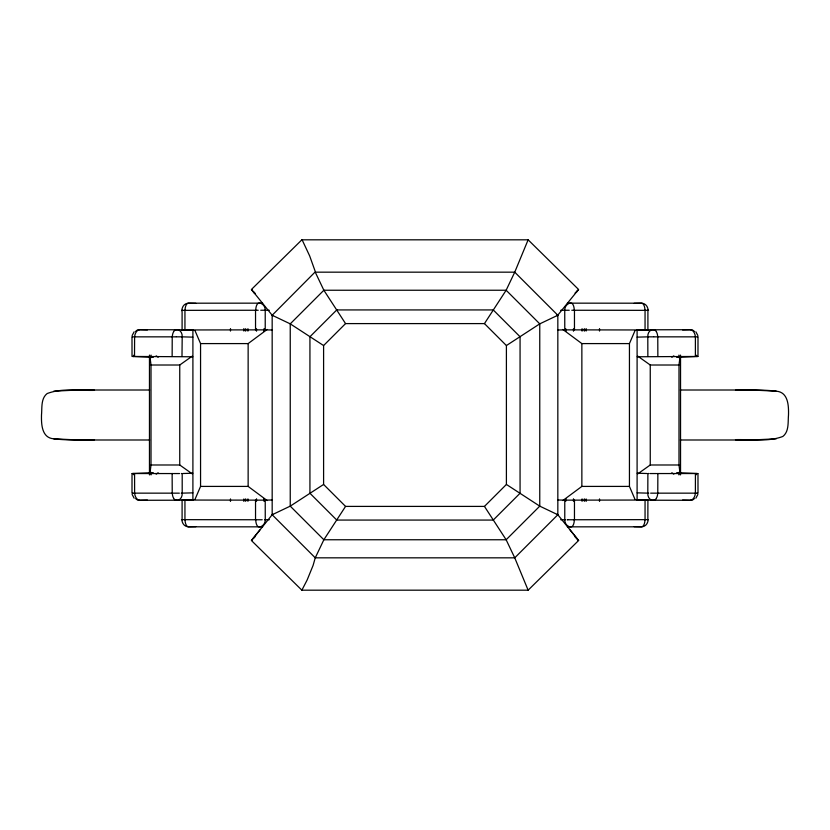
<?xml version="1.0" encoding="UTF-8"?>
<svg xmlns="http://www.w3.org/2000/svg" width="830" height="830" viewBox="0 0 830 830"><rect width="100%" height="100%" fill="white"/><g stroke="black" fill="none" stroke-linecap="round" stroke-linejoin="round"><path stroke-width="1.25" d="M132.022 356.464L132.001 336.856M134.512 356.464L134.605 336.856A7.138 4.513 -82.6 0 1 139.17 329.79M245.67 331.149L245.67 328.68M647.027 519.663L647.857 519.653L647.908 500.013L637.233 499.743M697.978 473.536L697.999 493.145M132.001 493.145L132.022 473.536M697.999 336.856L697.978 356.464M149.919 473.743L151.008 464.987L151.008 365.013L149.919 356.257M680.081 473.743L678.992 464.987L678.992 365.013L680.081 356.257M132.136 335.548L134.128 331.803M697.864 494.452L695.872 498.197M194.946 499.504L200.559 486.411L200.559 343.589L194.946 330.496M635.054 499.504L629.441 486.411L629.441 343.589L635.054 330.496M576.632 291.952L578.603 289.504L528.129 239.818L514.745 272.167L506.144 290.241L484.45 323.596L345.55 323.596L323.596 345.55L323.596 484.45L345.55 506.404L484.45 506.404L506.404 484.45L506.404 345.55L484.45 323.596M345.55 506.404L323.856 539.759L315.255 557.833L313.086 565.427L307.142 579.994L301.871 590.182L251.397 540.496L259.904 529.945M271.939 515.036L272.78 514.133M557.221 315.867L578.437 289.639M135.653 331.398L136.068 330.973A7.128 5.416 -89.4 0 1 139.17 329.707L181.397 329.79M694.316 498.633L693.963 498.996A7.128 5.416 -89.4 0 1 690.83 500.293L648.604 500.21M252.019 539.915L252.559 539.365M577.556 290.542L576.674 291.444M253.856 538.037L254.986 536.917M576.196 291.932L575.086 293.032M251.573 540.361L272.178 514.745L272.167 315.255L315.348 271.773L309.663 255.92L302.286 240.181L301.871 239.818L251.397 289.504L254.706 293.602M301.871 590.182L528.129 590.182L578.603 540.496L570.096 529.945M262.394 525.732L262.861 525.349A7.138 6.329 87.3 0 0 265.258 519.756L265.226 500.137L272.396 499.992M567.647 304.237L567.17 304.62A7.138 6.329 87.3 0 0 564.742 310.244L564.774 329.863L557.604 330.008M200.559 343.589L248.139 343.589L267.187 329.448M562.813 500.552L581.861 486.411L629.441 486.411M151.008 365.013L179.747 365.013L192.176 356.184M637.824 473.816L650.253 464.987L678.992 464.987M156.154 474.127L158.188 472.778M671.812 357.211L673.846 355.863M506.404 345.55L539.759 323.856L557.833 315.255L514.745 272.167L315.255 272.167L323.856 290.241L345.55 323.596M323.596 484.45L290.241 506.144L272.167 514.745L315.255 557.833L514.745 557.833L557.833 514.745L557.833 315.255L557.065 314.58M92.638 390.359L94.506 390.359C78.819 390.795 62.177 387.859 47.175 393.534C40.743 398.525 42.164 407.862 41.5 415C41.282 424.109 41.645 437.898 53.722 438.811C67.251 440.44 80.925 439.942 94.506 439.641L92.638 439.641M737.362 439.641L735.494 439.641C751.181 439.205 767.823 442.141 782.825 436.466C789.257 431.476 787.836 422.138 788.5 415C788.718 405.891 788.355 392.102 776.278 391.189C762.749 389.561 749.075 390.059 735.494 390.359L737.362 390.359M676.73 357.305L697.833 356.464L696.048 356.464M153.27 472.695L133.433 473.505L134.512 473.536M637.098 330.288L644.568 329.925M192.902 499.712L185.432 500.075M637.139 337.146L647.929 336.845M637.191 356.776L695.488 356.464M192.809 473.225L183.088 473.505M192.861 492.854L181.293 493.165M637.233 330.257L647.908 329.987L647.908 310.347L645.512 310.347M192.768 499.743L182.092 500.013L182.092 519.653L183.036 519.663M682.561 329.915L690.83 329.707A7.128 5.416 89.4 0 1 693.901 331.025L694.347 331.398M147.439 500.085L139.17 500.293A7.128 5.416 89.4 0 1 136.099 498.975L135.705 498.664M634.079 303.355L641.663 303.199A7.055 6.184 80.6 0 1 641.964 303.199L642.275 303.24A7.138 6.443 89.4 0 1 648.074 310.347L648.552 310.358M195.922 526.645L188.337 526.801A7.055 6.184 80.6 0 1 188.037 526.801L187.819 526.77A7.138 6.443 89.4 0 1 181.926 519.653L181.48 519.653M648.604 329.79L690.83 329.718M181.397 500.21L139.17 500.283M192.768 330.257L182.092 329.987L182.092 311.572C180.805 309.434 182.507 310.711 184.229 310.347M648.386 519.642L648.106 519.653A7.138 6.443 -89.4 0 1 642.275 526.76L642.015 526.78A7.055 6.184 -80.6 0 1 641.663 526.811L567.347 526.843M149.628 390.007L78.03 390.007L53.722 391.189M736.252 390.359L751.97 390.007L776.278 391.189M53.722 438.811L78.03 439.993L93.749 439.641M680.372 439.993L751.97 439.993L776.278 438.811M560.696 310.296L569.255 310.254M269.304 519.705L264.521 519.756M567.347 303.158L641.673 303.199A7.138 3.341 90 0 1 644.962 310.347M134.574 356.464L192.809 356.776M132.219 473.536L133.412 473.505L132.458 473.536M262.654 526.843L188.327 526.801A7.138 3.341 90 0 1 185.038 519.653M139.17 500.21A7.138 4.513 82.6 0 1 134.616 493.145L134.574 473.536L172.339 473.557M648.541 329.977L564.94 329.863M172.173 473.557L172.972 473.546M181.438 473.536L181.988 473.525M182.195 473.536L182.195 493.155A7.138 5.478 81.1 0 1 176.8 500.251M181.988 356.475L182.195 336.845A7.138 5.478 -81.1 0 0 176.8 329.749M647.877 473.525L647.805 493.155A7.138 5.478 -81.1 0 0 653.2 500.251M132.209 336.856L133.869 336.856M648.033 473.525L648.884 473.536M653.2 329.697L653.283 329.697A7.138 4.565 89.8 0 1 655.897 330.859M697.646 493.145L696.93 493.155M176.717 500.303L176.8 500.303A7.138 4.565 89.8 0 1 174.103 499.141M567.699 519.756L567.17 519.756M567.782 519.756L573.489 519.756M260.745 310.254L264.832 310.244M571.797 310.254L645.242 310.347M256.584 519.756L262.218 519.756M179.571 473.546L173.532 473.546M697.76 473.536L697.522 473.525M181.573 329.967L265.06 329.863M182.071 336.845L192.861 337.146M648.344 336.835L653.615 336.845M696.131 336.856L697.791 336.856M695.488 473.536L697.2 473.536L676.73 472.695M133.547 493.145L179.353 493.165M650.647 493.165L696.733 493.155M648.24 500.034L566.475 500.148M183.741 519.663L255.941 519.756M258.203 310.254L184.758 310.347M654.102 336.845L695.55 336.856M132.53 356.464L133.952 356.464M657.059 473.546L695.426 473.536L695.395 493.145A7.138 4.513 -82.6 0 1 690.83 500.21M133.07 493.155L132.385 493.145M263.525 500.148L181.76 500.034M574.059 519.756L645.055 519.653L645.055 500.034M301.871 239.818L528.129 239.818M176.385 336.845L181.656 336.835M134.522 336.856L175.898 336.845M172.225 336.845L172.142 356.444M657.775 336.845L657.858 356.444M562.813 329.448L581.861 343.589L629.441 343.589M133.889 356.464L132.841 356.485M696.111 356.464L696.318 355.271M637.824 356.184L650.253 365.013L678.992 365.013M680.372 390.007L751.97 390.007M78.03 439.993L149.628 439.993M151.008 464.987L179.747 464.987L192.176 473.816M133.889 473.536L133.682 474.729M696.111 473.536L696.318 474.729M656.468 473.546L650.098 473.546M200.559 486.411L248.139 486.411L267.187 500.552M172.225 493.155L172.142 473.557M657.775 493.155L657.858 473.557M265.06 310.244L269.304 310.296M645.149 519.653L646.259 519.663M574.225 519.756L574.308 519.756A7.138 3.196 89.8 0 1 571.102 526.894L571.05 526.894A7.138 6.256 -83.8 0 1 567.596 525.857M648.707 493.165L637.139 492.854M565.479 519.756L560.696 519.705M653.2 500.303L653.283 500.303A7.138 4.565 -89.8 0 0 655.897 499.141M647.857 356.464L647.805 336.845A7.138 5.478 81.1 0 1 653.2 329.749M139.17 329.707L147.439 329.915M690.83 500.293L682.561 500.085M646.778 473.505L637.191 473.225M695.395 356.464L695.395 336.856A7.138 4.513 82.6 0 0 690.83 329.79M262.654 303.158L188.337 303.199A7.055 6.184 -80.6 0 0 188.037 303.199L187.819 303.23A7.138 6.443 -89.4 0 0 181.926 310.347M648.292 310.358L647.908 310.347M78.03 390.007L93.749 390.359M736.252 439.641L751.97 439.993M272.396 330.008L265.226 329.863L265.226 310.244A7.138 6.329 -87.3 0 0 262.882 304.62L262.394 304.268M557.604 499.992L564.774 500.137L564.774 519.756A7.138 6.329 -87.3 0 0 567.118 525.38L567.647 525.764M195.922 303.355L188.327 303.199A7.138 3.341 -90 0 0 185.038 310.347M634.079 526.645L641.673 526.801A7.138 3.341 -90 0 0 644.962 519.653M185.432 329.925L192.902 330.288M644.568 500.075L637.098 499.712M153.27 357.305L133.682 356.506L133.682 355.271M251.573 289.639L272.178 315.255L290.241 323.856L323.596 345.55M506.404 484.45L539.759 506.144L557.833 514.745L578.614 540.527L576.674 538.556M156.154 355.863L158.188 357.211M671.812 472.778L673.846 474.127M575.086 536.968L576.196 538.068M254.986 293.083L253.856 291.963M252.019 290.085L252.559 290.635M557.221 514.133L558.061 515.036M272.78 315.867L272.261 315.255M695.872 331.803L697.864 335.548M134.128 498.197L132.136 494.452M484.45 506.404L506.144 539.759L514.745 557.833L528.129 590.182M680.538 355.084L680.538 474.916M678.94 355.084L678.94 357.668M678.94 472.332L678.94 474.916M650.253 365.013L650.253 464.987M645.055 310.347L645.055 329.967M637.098 329.614L637.098 500.386M599.519 328.597L599.519 331.066M599.519 498.923L599.519 501.393M586.136 328.566L586.136 331.035M586.136 498.944L586.136 501.413M584.33 328.68L584.33 331.149M584.33 498.851L584.33 501.32M582.069 328.659L582.069 331.129M582.069 498.872L582.069 501.33M581.861 343.589L581.861 486.411M574.464 310.244L574.464 329.863M574.464 500.137L574.464 519.756M573.489 328.742L573.489 331.201M573.489 498.799L573.489 501.258M565.728 328.618L565.853 331.243M565.853 498.757L565.728 501.362M264.272 328.618L264.272 331.087M264.272 498.892L264.272 501.362M264.148 328.929L264.148 331.243M264.148 498.757L264.148 501.071M256.512 328.742L256.512 331.201M256.512 498.799L256.512 501.258M255.536 310.244L255.536 329.863M255.536 500.137L255.536 519.756M248.139 343.589L248.139 486.411M247.931 328.659L247.931 331.129M247.931 498.872L247.931 501.33M245.67 498.851L245.67 501.32M243.864 328.566L243.864 331.035M243.864 498.944L243.864 501.413M230.481 328.597L230.481 331.066M230.481 498.923L230.481 501.393M192.902 329.614L192.902 500.386M184.945 310.347L184.945 329.967M184.945 500.034L184.945 519.653M179.747 365.013L179.747 464.987M151.06 355.084L151.06 357.668M151.06 472.332L151.06 474.916M149.462 355.084L149.462 474.916M255.754 310.244A7.138 3.196 89.8 0 1 258.898 303.106L259.043 303.106A7.138 6.256 -83.8 0 1 262.404 304.143M173.833 498.529A7.138 4.389 -90 0 1 172.339 493.155M172.339 336.845A7.138 4.389 90 0 1 173.833 331.471M174.103 330.859A7.138 4.565 -89.8 0 1 176.717 329.697M255.754 519.756A7.138 3.196 -89.8 0 0 258.898 526.894L259.043 526.894A7.138 6.256 83.8 0 0 262.404 525.857M656.167 331.471A7.138 4.389 -90 0 1 657.661 336.845M657.661 493.155A7.138 4.389 90 0 1 656.167 498.529M574.246 310.244A7.138 3.196 -89.8 0 0 571.102 303.106L571.05 303.106A7.138 6.256 83.8 0 0 567.596 304.143M323.856 290.241L290.241 323.856L290.241 506.144L323.856 539.759L506.144 539.759L539.759 506.144L539.759 323.856L506.144 290.241L323.856 290.241M336.762 309.932L309.932 336.762L309.932 493.238L336.762 520.068L493.238 520.068L520.068 493.238L520.068 336.762L493.238 309.932L336.762 309.932"/></g></svg>
